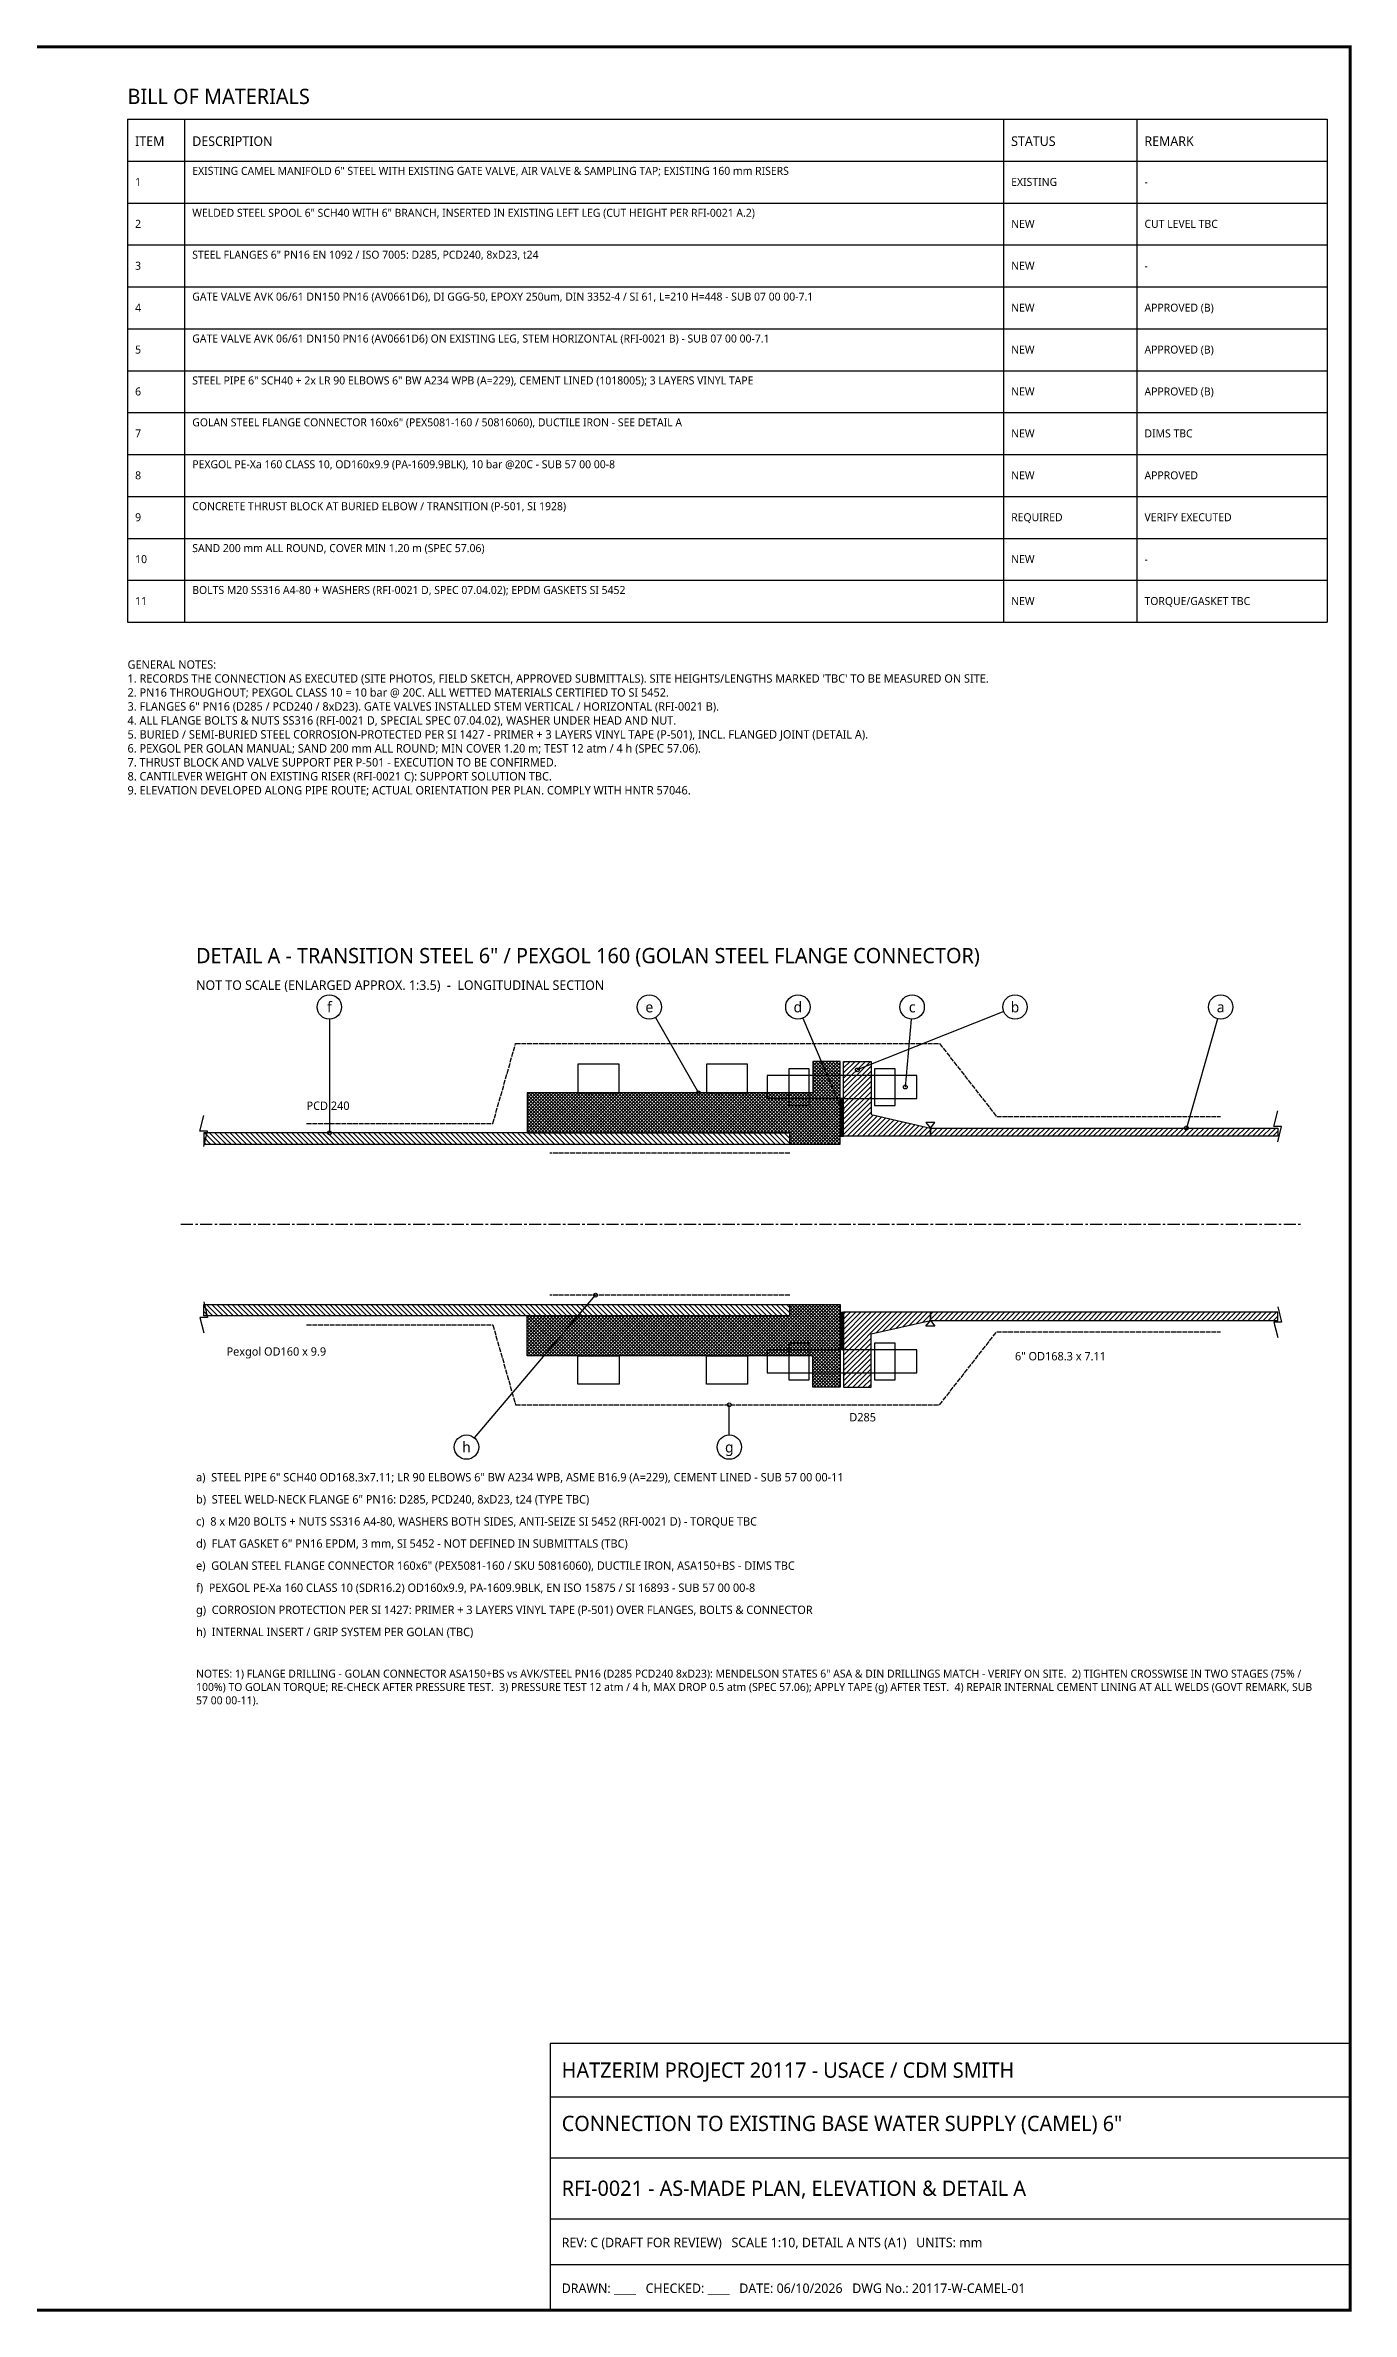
# Model space of a CAD drawing. Header units: millimetres. Extents: x -3304 to 5114, y -2704 to 3244.
# Drawn here: x 1684 to 5114, y -2704 to 3244 of the extents above; entities that cross this region are included whole.
import ezdxf
from ezdxf.enums import TextEntityAlignment as Align

# ---------------------------------------------------------------- set-up
doc = ezdxf.new("R2010")
doc.units = ezdxf.units.MM
doc.header["$LTSCALE"] = 10
doc.linetypes.add('CENTER', pattern=[5.08, 3.175, -0.635, 0.635, -0.635])
doc.linetypes.add('DASHED', pattern=[1.524, 1.27, -0.254])
for name, color, linetype in [('CALLOUT', 4, 'Continuous'), ('CENTER', 2, 'CENTER'), ('DIM', 3, 'Continuous'), ('FRAME', 7, 'Continuous'), ('HIDDEN', 8, 'DASHED'), ('NEW-STEEL', 1, 'Continuous'), ('NEW-VALVE', 5, 'Continuous'), ('PEXGOL', 6, 'Continuous'), ('SECTION', 7, 'Continuous'), ('TBC', 1, 'Continuous'), ('TEXT', 7, 'Continuous'), ('WRAP', 30, 'DASHED')]:
    doc.layers.add(name, color=color, linetype=linetype)
doc.styles.add('OpenSans', font='OpenSans-Regular.ttf')

msp = doc.modelspace()

# ---------------------------------------------------------------- hatches: boundary and pattern name
at = {"layer": 'NEW-STEEL'}
h = msp.add_hatch(dxfattribs=at)
h.set_pattern_fill('ANSI31', scale=3)
h.paths.add_polyline_path([(3780, 381.1), (3780, 577.5), (3852, 577.5), (3852, 438), (4008, 402.4), (4008, 381.1)])
h = msp.add_hatch(dxfattribs=at)
h.set_pattern_fill('ANSI31', scale=3)
h.paths.add_polyline_path([(4008, 381.1), (4008, 402.4), (4920, 402.4), (4920, 381.1)])
h = msp.add_hatch(dxfattribs=at)
h.set_pattern_fill('ANSI31', scale=3)
h.paths.add_polyline_path([(3780, -81.1), (3780, -277.5), (3852, -277.5), (3852, -138), (4008, -102.5), (4008, -81.1)])
h = msp.add_hatch(dxfattribs=at)
h.set_pattern_fill('ANSI31', scale=3)
h.paths.add_polyline_path([(4008, -81.1), (4008, -102.5), (4920, -102.5), (4920, -81.1)])
at = {"layer": 'PEXGOL'}
h = msp.add_hatch(dxfattribs=at)
h.set_pattern_fill('ANSI37', scale=2)
h.paths.add_polyline_path([(3771, 360.3), (3771, 577.5), (3699, 577.5), (3699, 495), (2949, 495), (2949, 390), (3639, 390), (3639, 360.3)])
h = msp.add_hatch(dxfattribs=at)
h.set_pattern_fill('ANSI31', scale=3, angle=90)
h.paths.add_polyline_path([(3639, 360.3), (3639, 390), (2100, 390), (2100, 360.3)])
h = msp.add_hatch(dxfattribs=at)
h.set_pattern_fill('ANSI31', scale=3, angle=90)
h.paths.add_polyline_path([(3639, -60.3), (3639, -90), (2100, -90), (2100, -60.3)])
h = msp.add_hatch(dxfattribs=at)
h.set_pattern_fill('ANSI37', scale=2)
h.paths.add_polyline_path([(3771, -60.3), (3771, -277.5), (3699, -277.5), (3699, -195), (2949, -195), (2949, -90), (3639, -90), (3639, -60.3)])
at = {"layer": 'TBC'}
h = msp.add_hatch(dxfattribs=at)
h.set_pattern_fill('SOLID', scale=3)
h.paths.add_polyline_path([(3771, 381.1), (3780, 381.1), (3780, 480), (3771, 480)])
h = msp.add_hatch(dxfattribs=at)
h.set_pattern_fill('SOLID', scale=3)
h.paths.add_polyline_path([(3771, -81.1), (3780, -81.1), (3780, -180), (3771, -180)])

# ---------------------------------------------------------------- linework, layer by layer
at = {"layer": 'CALLOUT'}
for p, q in [((2430, 688), (2430, 390)), ((3285.9, 692.2), (3399, 495)), ((3672.6, 690.6), (3775.5, 450)), ((4200.3, 708.2), (3816, 555)), ((3957.3, 688.1), (3942, 510)), ((4761.3, 689.2), (4680, 402.4)), ((2810.7, -410.6), (3129, -36.3)), ((3480, -403), (3480, -324))]:
    msp.add_line(p, q, dxfattribs=at)
for centre, radius in [((2430, 720), 32), ((3270, 720), 32), ((3660, 720), 32), ((3960, 720), 32), ((4230, 720), 32), ((4770, 720), 32), ((3816, 555), 5), ((3399, 495), 5), ((3942, 510), 5), ((3775.5, 450), 5), ((2430, 390), 5), ((4680, 402.4), 5), ((3129, -36.3), 5), ((3480, -324), 5), ((2790, -435), 32), ((3480, -435), 32)]:
    msp.add_circle(centre, radius, dxfattribs=at)
at = {"layer": 'CENTER'}
msp.add_line((2040, 150), (4980, 150), dxfattribs=at)
at = {"layer": 'FRAME'}
for p, q in [((1900, 3050), (5050, 3050)), ((1900, 3050), (1900, 1730)), ((2050, 3050), (2050, 1730)), ((4200, 3050), (4200, 1730)), ((4550, 3050), (4550, 1730)), ((5050, 3050), (5050, 1730)), ((1900, 2940), (5050, 2940)), ((1900, 2830), (5050, 2830)), ((1900, 2720), (5050, 2720)), ((1900, 2610), (5050, 2610)), ((1900, 2500), (5050, 2500)), ((1900, 2390), (5050, 2390)), ((1900, 2280), (5050, 2280)), ((1900, 2170), (5050, 2170)), ((1900, 2060), (5050, 2060)), ((1900, 1950), (5050, 1950)), ((1900, 1840), (5050, 1840)), ((1900, 1730), (5050, 1730)), ((3010, -2140), (5110, -2140)), ((3010, -2300), (5110, -2300)), ((3010, -2460), (5110, -2460)), ((3010, -2580), (5110, -2580))]:
    msp.add_line(p, q, dxfattribs=at)
at = {"layer": 'FRAME', "const_width": 8}
msp.add_lwpolyline([(-3300, -2700), (5110, -2700), (5110, 3240), (-3300, 3240)], close=True, dxfattribs=at)
at = {"layer": 'FRAME'}
msp.add_lwpolyline([(3010, -2700), (5110, -2700), (5110, -2000), (3010, -2000)], close=True, dxfattribs=at)
at = {"layer": 'HIDDEN'}
for points in [[(3639, 336.3), (3009, 336.3)], [(3639, -36.3), (3009, -36.3)]]:
    msp.add_lwpolyline(points, dxfattribs=at)
at = {"layer": 'NEW-STEEL'}
for points in [[(3780, 381.1), (3780, 577.5), (3852, 577.5), (3852, 438), (4008, 402.4), (4008, 381.1)], [(4008, 402.4), (4020, 417.4), (3996, 417.4)], [(4008, 381.1), (4008, 402.4), (4920, 402.4), (4920, 381.1)], [(3780, -81.1), (3780, -277.5), (3852, -277.5), (3852, -138), (4008, -102.5), (4008, -81.1)], [(4008, -102.5), (4020, -117.5), (3996, -117.5)], [(4008, -81.1), (4008, -102.5), (4920, -102.5), (4920, -81.1)]]:
    msp.add_lwpolyline(points, close=True, dxfattribs=at)
at = {"layer": 'NEW-VALVE'}
for points in [[(3579, 480), (3972, 480), (3972, 540), (3579, 540)], [(3636, 462), (3690, 462), (3690, 558), (3636, 558)], [(3861, 462), (3915, 462), (3915, 558), (3861, 558)], [(3636, -258), (3690, -258), (3690, -162), (3636, -162)], [(3861, -258), (3915, -258), (3915, -162), (3861, -162)], [(3579, -240), (3972, -240), (3972, -180), (3579, -180)]]:
    msp.add_lwpolyline(points, close=True, dxfattribs=at)
at = {"layer": 'PEXGOL'}
for points in [[(3771, 360.3), (3771, 577.5), (3699, 577.5), (3699, 495), (2949, 495), (2949, 390), (3639, 390), (3639, 360.3)], [(3082.5, 495), (3190.5, 495), (3190.5, 570), (3082.5, 570)], [(3420, 495), (3528, 495), (3528, 570), (3420, 570)], [(3639, 360.3), (3639, 390), (2100, 390), (2100, 360.3)], [(3639, -60.3), (3639, -90), (2100, -90), (2100, -60.3)], [(3771, -60.3), (3771, -277.5), (3699, -277.5), (3699, -195), (2949, -195), (2949, -90), (3639, -90), (3639, -60.3)], [(3082.5, -195), (3190.5, -195), (3190.5, -270), (3082.5, -270)], [(3420, -195), (3528, -195), (3528, -270), (3420, -270)]]:
    msp.add_lwpolyline(points, close=True, dxfattribs=at)
at = {"layer": 'SECTION'}
for points in [[(2100, 354), (2110, 394.5), (2090, 394.5), (2100, 435)], [(4920, 366.4), (4930, 406.9), (4910, 406.9), (4920, 447.4)], [(2100, -54), (2110, -94.5), (2090, -94.5), (2100, -135)], [(4920, -66.5), (4930, -107), (4910, -107), (4920, -147.4)]]:
    msp.add_lwpolyline(points, dxfattribs=at)
at = {"layer": 'TBC'}
for points in [[(3771, 381.1), (3780, 381.1), (3780, 480), (3771, 480)], [(3771, -81.1), (3780, -81.1), (3780, -180), (3771, -180)]]:
    msp.add_lwpolyline(points, close=True, dxfattribs=at)
at = {"layer": 'WRAP'}
for points in [[(2370, 414), (2859, 414), (2919, 624), (4032, 624), (4182, 432.4), (4770, 432.4)], [(2370, -114), (2859, -114), (2919, -324), (4032, -324), (4182, -132.4), (4770, -132.4)]]:
    msp.add_lwpolyline(points, dxfattribs=at)

# ---------------------------------------------------------------- texts
at = {"layer": 'CALLOUT', "style": 'OpenSans'}
for s, p in [('f', (2430, 720)), ('e', (3270, 720)), ('d', (3660, 720)), ('c', (3960, 720)), ('b', (4230, 720)), ('a', (4770, 720)), ('h', (2790, -435)), ('g', (3480, -435))]:
    msp.add_text(s, height=28, dxfattribs=at).set_placement(p, align=Align.MIDDLE_CENTER)
at = {"layer": 'DIM', "style": 'OpenSans'}
for s, p in [('PCD 240', (2370, 450)), ('Pexgol OD160 x 9.9', (2160, -195)), ('6" OD168.3 x 7.11', (4230, -207.4)), ('D285', (3795, -367.5))]:
    msp.add_text(s, height=22, dxfattribs=at).set_placement(p)
at = {"layer": 'TBC', "style": 'OpenSans'}
for s, height, p in [('CUT LEVEL TBC', 21, (4570, 2765)), ('DIMS TBC', 21, (4570, 2215)), ('VERIFY EXECUTED', 21, (4570, 1995)), ('TORQUE/GASKET TBC', 21, (4570, 1775)), ('c)  8 x M20 BOLTS + NUTS SS316 A4-80, WASHERS BOTH SIDES, ANTI-SEIZE SI 5452 (RFI-0021 D) - TORQUE TBC', 22, (2080, -641)), ('d)  FLAT GASKET 6" PN16 EPDM, 3 mm, SI 5452 - NOT DEFINED IN SUBMITTALS (TBC)', 22, (2080, -699)), ('e)  GOLAN STEEL FLANGE CONNECTOR 160x6" (PEX5081-160 / SKU 50816060), DUCTILE IRON, ASA150+BS - DIMS TBC', 22, (2080, -757)), ('h)  INTERNAL INSERT / GRIP SYSTEM PER GOLAN (TBC)', 22, (2080, -931))]:
    msp.add_text(s, height=height, dxfattribs=at).set_placement(p)
at = {"layer": 'TEXT', "style": 'OpenSans'}
for s, height, p in [('BILL OF MATERIALS', 40, (1900, 3090)), ('ITEM', 25, (1920, 2980)), ('DESCRIPTION', 25, (2070, 2980)), ('STATUS', 25, (4220, 2980)), ('REMARK', 25, (4570, 2980)), ('1', 21, (1920, 2875)), ('EXISTING', 21, (4220, 2875)), ('-', 21, (4570, 2875)), ('2', 21, (1920, 2765)), ('NEW', 21, (4220, 2765)), ('3', 21, (1920, 2655)), ('NEW', 21, (4220, 2655)), ('-', 21, (4570, 2655)), ('4', 21, (1920, 2545)), ('NEW', 21, (4220, 2545)), ('APPROVED (B)', 21, (4570, 2545)), ('5', 21, (1920, 2435)), ('NEW', 21, (4220, 2435)), ('APPROVED (B)', 21, (4570, 2435)), ('6', 21, (1920, 2325)), ('NEW', 21, (4220, 2325)), ('APPROVED (B)', 21, (4570, 2325)), ('7', 21, (1920, 2215)), ('NEW', 21, (4220, 2215)), ('8', 21, (1920, 2105)), ('NEW', 21, (4220, 2105)), ('APPROVED', 21, (4570, 2105)), ('9', 21, (1920, 1995)), ('REQUIRED', 21, (4220, 1995)), ('10', 21, (1920, 1885)), ('NEW', 21, (4220, 1885)), ('-', 21, (4570, 1885)), ('11', 21, (1920, 1775)), ('NEW', 21, (4220, 1775)), ('DETAIL A - TRANSITION STEEL 6" / PEXGOL 160 (GOLAN STEEL FLANGE CONNECTOR)', 40, (2080, 835)), ('NOT TO SCALE (ENLARGED APPROX. 1:3.5)  -  LONGITUDINAL SECTION', 25, (2080, 765)), ('a)  STEEL PIPE 6" SCH40 OD168.3x7.11; LR 90 ELBOWS 6" BW A234 WPB, ASME B16.9 (A=229), CEMENT LINED - SUB 57 00 00-11', 22, (2080, -525)), ('b)  STEEL WELD-NECK FLANGE 6" PN16: D285, PCD240, 8xD23, t24 (TYPE TBC)', 22, (2080, -583)), ('f)  PEXGOL PE-Xa 160 CLASS 10 (SDR16.2) OD160x9.9, PA-1609.9BLK, EN ISO 15875 / SI 16893 - SUB 57 00 00-8', 22, (2080, -815)), ('g)  CORROSION PROTECTION PER SI 1427: PRIMER + 3 LAYERS VINYL TAPE (P-501) OVER FLANGES, BOLTS & CONNECTOR', 22, (2080, -873)), ('HATZERIM PROJECT 20117 - USACE / CDM SMITH', 40, (3040, -2090)), ('CONNECTION TO EXISTING BASE WATER SUPPLY (CAMEL) 6"', 40, (3040, -2230)), ('RFI-0021 - AS-MADE PLAN, ELEVATION & DETAIL A', 40, (3040, -2400)), ('REV: C (DRAFT FOR REVIEW)   SCALE 1:10, DETAIL A NTS (A1)   UNITS: mm', 25, (3040, -2535)), ('DRAWN: ____   CHECKED: ____   DATE: 06/10/2026   DWG No.: 20117-W-CAMEL-01', 25, (3040, -2655))]:
    msp.add_text(s, height=height, dxfattribs=at).set_placement(p)
at = {"layer": 'TEXT', "attachment_point": 1, "style": 'OpenSans'}
for s, insert, char_height, width in [('EXISTING CAMEL MANIFOLD 6" STEEL WITH EXISTING GATE VALVE, AIR VALVE & SAMPLING TAP; EXISTING 160 mm RISERS', (2070, 2925), 21, 2110), ('WELDED STEEL SPOOL 6" SCH40 WITH 6" BRANCH, INSERTED IN EXISTING LEFT LEG (CUT HEIGHT PER RFI-0021 A.2)', (2070, 2815), 21, 2110), ('STEEL FLANGES 6" PN16 EN 1092 / ISO 7005: D285, PCD240, 8xD23, t24', (2070, 2705), 21, 2110), ('GATE VALVE AVK 06/61 DN150 PN16 (AV0661D6), DI GGG-50, EPOXY 250um, DIN 3352-4 / SI 61, L=210 H=448 - SUB 07 00 00-7.1', (2070, 2595), 21, 2110), ('GATE VALVE AVK 06/61 DN150 PN16 (AV0661D6) ON EXISTING LEG, STEM HORIZONTAL (RFI-0021 B) - SUB 07 00 00-7.1', (2070, 2485), 21, 2110), ('STEEL PIPE 6" SCH40 + 2x LR 90 ELBOWS 6" BW A234 WPB (A=229), CEMENT LINED (1018005); 3 LAYERS VINYL TAPE', (2070, 2375), 21, 2110), ('GOLAN STEEL FLANGE CONNECTOR 160x6" (PEX5081-160 / 50816060), DUCTILE IRON - SEE DETAIL A', (2070, 2265), 21, 2110), ('PEXGOL PE-Xa 160 CLASS 10, OD160x9.9 (PA-1609.9BLK), 10 bar @20C - SUB 57 00 00-8', (2070, 2155), 21, 2110), ('CONCRETE THRUST BLOCK AT BURIED ELBOW / TRANSITION (P-501, SI 1928)', (2070, 2045), 21, 2110), ('SAND 200 mm ALL ROUND, COVER MIN 1.20 m (SPEC 57.06)', (2070, 1935), 21, 2110), ('BOLTS M20 SS316 A4-80 + WASHERS (RFI-0021 D, SPEC 07.04.02); EPDM GASKETS SI 5452', (2070, 1825), 21, 2110), ('GENERAL NOTES:\\P1. RECORDS THE CONNECTION AS EXECUTED (SITE PHOTOS, FIELD SKETCH, APPROVED SUBMITTALS). SITE HEIGHTS/LENGTHS MARKED \'TBC\' TO BE MEASURED ON SITE.\\P2. PN16 THROUGHOUT; PEXGOL CLASS 10 = 10 bar @ 20C. ALL WETTED MATERIALS CERTIFIED TO SI 5452.\\P3. FLANGES 6" PN16 (D285 / PCD240 / 8xD23). GATE VALVES INSTALLED STEM VERTICAL / HORIZONTAL (RFI-0021 B).\\P4. ALL FLANGE BOLTS & NUTS SS316 (RFI-0021 D, SPECIAL SPEC 07.04.02), WASHER UNDER HEAD AND NUT.\\P5. BURIED / SEMI-BURIED STEEL CORROSION-PROTECTED PER SI 1427 - PRIMER + 3 LAYERS VINYL TAPE (P-501), INCL. FLANGED JOINT (DETAIL A).\\P6. PEXGOL PER GOLAN MANUAL; SAND 200 mm ALL ROUND; MIN COVER 1.20 m; TEST 12 atm / 4 h (SPEC 57.06).\\P7. THRUST BLOCK AND VALVE SUPPORT PER P-501 - EXECUTION TO BE CONFIRMED.\\P8. CANTILEVER WEIGHT ON EXISTING RISER (RFI-0021 C): SUPPORT SOLUTION TBC.\\P9. ELEVATION DEVELOPED ALONG PIPE ROUTE; ACTUAL ORIENTATION PER PLAN. COMPLY WITH HNTR 57046.', (1900, 1630), 22, 3150), ('NOTES: 1) FLANGE DRILLING - GOLAN CONNECTOR ASA150+BS vs AVK/STEEL PN16 (D285 PCD240 8xD23): MENDELSON STATES 6" ASA & DIN DRILLINGS MATCH - VERIFY ON SITE.  2) TIGHTEN CROSSWISE IN TWO STAGES (75% / 100%) TO GOLAN TORQUE; RE-CHECK AFTER PRESSURE TEST.  3) PRESSURE TEST 12 atm / 4 h, MAX DROP 0.5 atm (SPEC 57.06); APPLY TAPE (g) AFTER TEST.  4) REPAIR INTERNAL CEMENT LINING AT ALL WELDS (GOVT REMARK, SUB 57 00 00-11).', (2080, -1019), 21, 2950)]:
    msp.add_mtext(s, dxfattribs=dict(at, insert=insert, char_height=char_height, width=width))

doc.saveas('drawing.dxf')
